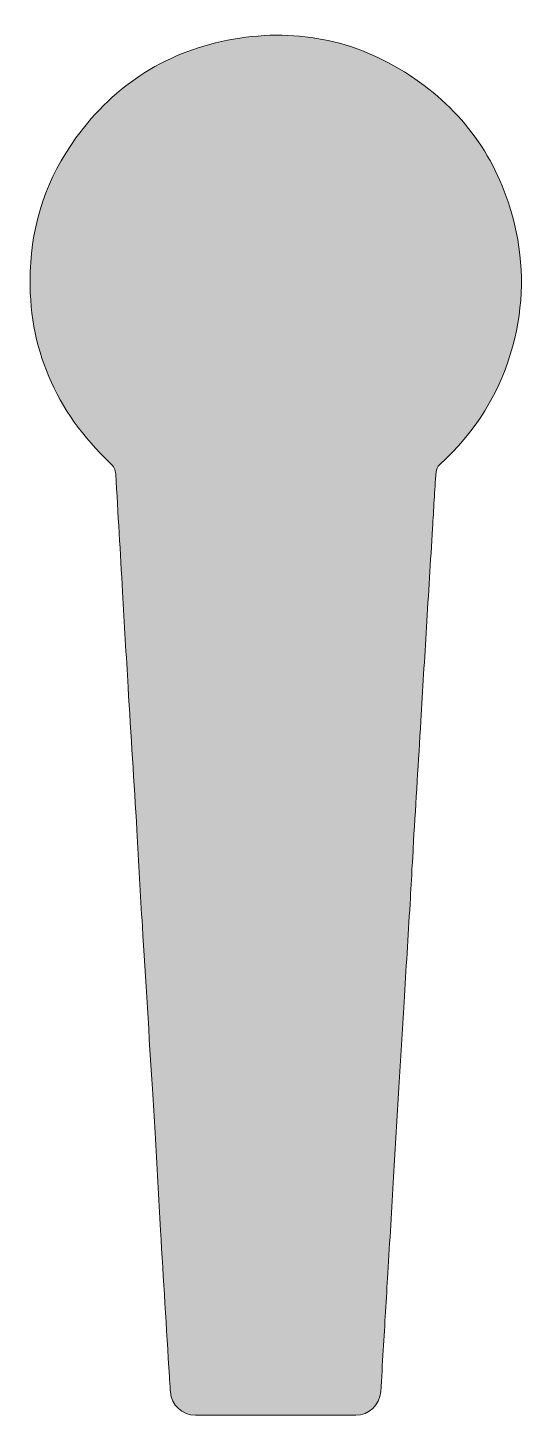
# Model space of a CAD drawing. Header units: inches. Extents: x 3.53 to 4.61, y -7.14 to -4.12.
import ezdxf

# ---------------------------------------------------------------- set-up
doc = ezdxf.new("R2010")
doc.units = ezdxf.units.IN
doc.header["$MEASUREMENT"] = 0
doc.layers.add('Layer 1', color=7, linetype='Continuous', lineweight=0)

msp = doc.modelspace()

# ---------------------------------------------------------------- hatches: boundary and pattern name
at = {"layer": 'Layer 1', "transparency": 33554687}
h = msp.add_hatch(color=250, dxfattribs=at)
h.dxf.hatch_style = 2
edge = h.paths.add_edge_path()
edge.add_spline(control_points=[(3.7973, -6.4266), (3.7907, -6.3202), (3.7818, -6.1805), (3.7754, -6.074), (3.7714, -6.0042), (3.7678, -5.9342), (3.7635, -5.8644), (3.7574, -5.7607), (3.7506, -5.6571), (3.7444, -5.5535), (3.7402, -5.4845), (3.7365, -5.4156), (3.7325, -5.3466), (3.7275, -5.2612), (3.7224, -5.1759), (3.7175, -5.0905), (3.7169, -5.0807), (3.7131, -5.0737), (3.7056, -5.0666), (3.5866, -4.9536), (3.5261, -4.8158), (3.5315, -4.6506), (3.535, -4.5434), (3.5682, -4.4458), (3.631, -4.3594), (3.7163, -4.2424), (3.8308, -4.1697), (3.974, -4.1448), (4.1166, -4.12), (4.2489, -4.1491), (4.3678, -4.2308), (4.4801, -4.3078), (4.5529, -4.4138), (4.5849, -4.547), (4.6061, -4.6355), (4.6048, -4.7238), (4.5812, -4.8116), (4.5537, -4.9135), (4.4997, -4.9993), (4.4217, -5.0702), (4.4176, -5.0738), (4.4147, -5.0803), (4.4142, -5.0857), (4.4113, -5.1265), (4.4091, -5.1673), (4.4066, -5.2081), (4.4023, -5.2798), (4.3977, -5.3515), (4.3934, -5.4233), (4.3893, -5.4913), (4.3852, -5.5594), (4.3811, -5.6273), (4.3759, -5.7145), (4.3706, -5.8018), (4.3652, -5.889), (4.3645, -5.9014), (4.3639, -5.9241), (4.3627, -5.9365), (4.3626, -5.9376), (4.3624, -5.9399), (4.3624, -5.9399), (4.3612, -5.9716), (4.3595, -5.993), (4.3577, -6.0247), (4.3536, -6.0959), (4.3489, -6.1672), (4.3446, -6.2384), (4.3408, -6.3003), (4.3371, -6.3621), (4.3334, -6.4241), (4.3296, -6.4887), (4.3258, -6.5534), (4.3219, -6.6179), (4.3178, -6.6878), (4.3136, -6.7576), (4.3094, -6.8275), (4.3061, -6.8833), (4.3027, -6.939), (4.2994, -6.9948), (4.2976, -7.0248), (4.2958, -7.0549), (4.2939, -7.0852), (4.2921, -7.1139), (4.2684, -7.1362), (4.2396, -7.1362), (4.2396, -7.1362), (3.8908, -7.1362), (3.8908, -7.1362), (3.8622, -7.1362), (3.8386, -7.1141), (3.8365, -7.0856), (3.8357, -7.0745), (3.8349, -7.0634), (3.8342, -7.0523), (3.8277, -6.9464), (3.8212, -6.8406), (3.815, -6.7347), (3.8108, -6.6639), (3.8071, -6.5931), (3.8031, -6.5223), (3.8012, -6.4904), (3.799, -6.4586), (3.7973, -6.4266)], knot_values=[0, 0, 0, 0, 1, 1, 1, 2, 2, 2, 3, 3, 3, 4, 4, 4, 5, 5, 5, 6, 6, 6, 7, 7, 7, 8, 8, 8, 9, 9, 9, 10, 10, 10, 11, 11, 11, 12, 12, 12, 13, 13, 13, 14, 14, 14, 15, 15, 15, 16, 16, 16, 17, 17, 17, 18, 18, 18, 19, 19, 19, 20, 20, 20, 21, 21, 21, 22, 22, 22, 23, 23, 23, 24, 24, 24, 25, 25, 25, 26, 26, 26, 27, 27, 27, 28, 28, 28, 29, 29, 29, 30, 30, 30, 31, 31, 31, 32, 32, 32, 33, 33, 33, 34, 34, 34, 34], degree=3, periodic=0)

# ---------------------------------------------------------------- linework, layer by layer
at = {"layer": 'Layer 1'}
msp.add_open_spline([(3.7973, -6.4266), (3.7907, -6.3202), (3.7818, -6.1805), (3.7754, -6.074), (3.7714, -6.0042), (3.7678, -5.9342), (3.7635, -5.8644), (3.7574, -5.7607), (3.7506, -5.6571), (3.7444, -5.5535), (3.7402, -5.4845), (3.7365, -5.4156), (3.7325, -5.3466), (3.7275, -5.2612), (3.7224, -5.1759), (3.7175, -5.0905), (3.7169, -5.0807), (3.7131, -5.0737), (3.7056, -5.0666), (3.5866, -4.9536), (3.5261, -4.8158), (3.5315, -4.6506), (3.535, -4.5434), (3.5682, -4.4458), (3.631, -4.3594), (3.7163, -4.2424), (3.8308, -4.1697), (3.974, -4.1448), (4.1166, -4.12), (4.2489, -4.1491), (4.3678, -4.2308), (4.4801, -4.3078), (4.5529, -4.4138), (4.5849, -4.547), (4.6061, -4.6355), (4.6048, -4.7238), (4.5812, -4.8116), (4.5537, -4.9135), (4.4997, -4.9993), (4.4217, -5.0702), (4.4176, -5.0738), (4.4147, -5.0803), (4.4142, -5.0857), (4.4113, -5.1265), (4.4091, -5.1673), (4.4066, -5.2081), (4.4023, -5.2798), (4.3977, -5.3515), (4.3934, -5.4233), (4.3893, -5.4913), (4.3852, -5.5594), (4.3811, -5.6273), (4.3759, -5.7145), (4.3706, -5.8018), (4.3652, -5.889), (4.3645, -5.9014), (4.3639, -5.9241), (4.3627, -5.9365), (4.3626, -5.9376), (4.3624, -5.9399), (4.3624, -5.9399), (4.3612, -5.9716), (4.3595, -5.993), (4.3577, -6.0247), (4.3536, -6.0959), (4.3489, -6.1672), (4.3446, -6.2384), (4.3408, -6.3003), (4.3371, -6.3621), (4.3334, -6.4241), (4.3296, -6.4887), (4.3258, -6.5534), (4.3219, -6.6179), (4.3178, -6.6878), (4.3136, -6.7576), (4.3094, -6.8275), (4.3061, -6.8833), (4.3027, -6.939), (4.2994, -6.9948), (4.2976, -7.0248), (4.2958, -7.0549), (4.2939, -7.0852), (4.2921, -7.1139), (4.2684, -7.1362), (4.2396, -7.1362), (4.2396, -7.1362), (3.8908, -7.1362), (3.8908, -7.1362), (3.8622, -7.1362), (3.8386, -7.1141), (3.8365, -7.0856), (3.8357, -7.0745), (3.8349, -7.0634), (3.8342, -7.0523), (3.8277, -6.9464), (3.8212, -6.8406), (3.815, -6.7347), (3.8108, -6.6639), (3.8071, -6.5931), (3.8031, -6.5223), (3.8012, -6.4904), (3.799, -6.4586), (3.7973, -6.4266)], degree=3, knots=[0, 0, 0, 0, 1, 1, 1, 2, 2, 2, 3, 3, 3, 4, 4, 4, 5, 5, 5, 6, 6, 6, 7, 7, 7, 8, 8, 8, 9, 9, 9, 10, 10, 10, 11, 11, 11, 12, 12, 12, 13, 13, 13, 14, 14, 14, 15, 15, 15, 16, 16, 16, 17, 17, 17, 18, 18, 18, 19, 19, 19, 20, 20, 20, 21, 21, 21, 22, 22, 22, 23, 23, 23, 24, 24, 24, 25, 25, 25, 26, 26, 26, 27, 27, 27, 28, 28, 28, 29, 29, 29, 30, 30, 30, 31, 31, 31, 32, 32, 32, 33, 33, 33, 34, 34, 34, 34], dxfattribs=at)

doc.saveas('drawing.dxf')
